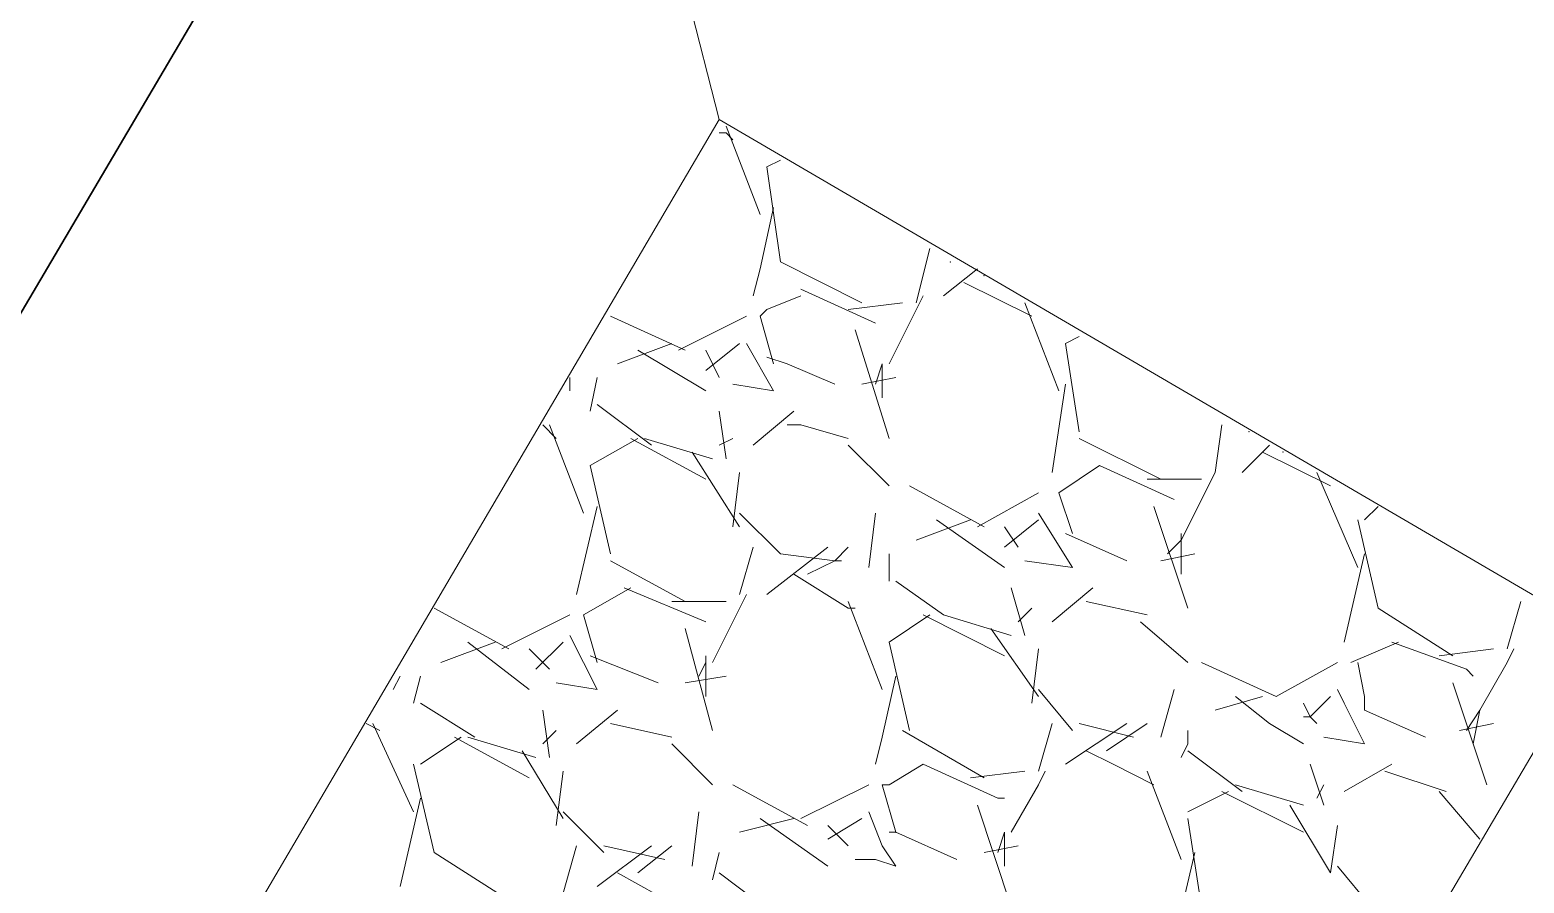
# Model space of a CAD drawing. Header units: metres. Extents: x 535260 to 535657, y 1837171 to 1837447.
# Drawn here: x 535427.805 to 535430.005, y 1837305.015 to 1837306.272 of the extents above; entities that cross this region are included whole.
import ezdxf

# ---------------------------------------------------------------- set-up
doc = ezdxf.new("R2010")
doc.units = ezdxf.units.M
doc.header["$MEASUREMENT"] = 0
doc.layers.add('Level 42', color=1, linetype='Continuous', lineweight=0)
doc.layers.add('Level 5', color=1, linetype='Continuous', lineweight=0)

msp = doc.modelspace()

# ---------------------------------------------------------------- linework, layer by layer
at = {"layer": 'Level 42', "color": 7, "linetype": 'Continuous', "lineweight": 0}
for p, q in [((535424.55, 1837300.35), (535428.56, 1837307.16)), ((535424.55, 1837300.35), (535428.56, 1837307.16)), ((535428.82, 1837306.14), (535428.56, 1837307.16)), ((535428.82, 1837306.14), (535428.56, 1837307.16)), ((535425.58, 1837300.62), (535428.82, 1837306.14)), ((535425.58, 1837300.62), (535428.82, 1837306.14)), ((535430.12, 1837305.38), (535428.82, 1837306.14)), ((535430.12, 1837305.38), (535428.82, 1837306.14)), ((535428.83, 1837306.13), (535428.88, 1837306)), ((535428.83, 1837306.13), (535428.88, 1837306)), ((535428.82, 1837306.12), (535428.83, 1837306.12)), ((535428.82, 1837306.12), (535428.83, 1837306.12)), ((535428.83, 1837306.12), (535428.84, 1837306.11)), ((535428.83, 1837306.12), (535428.84, 1837306.11)), ((535428.91, 1837306.08), (535428.89, 1837306.07)), ((535428.91, 1837306.08), (535428.89, 1837306.07)), ((535428.89, 1837306.07), (535428.91, 1837305.93)), ((535428.89, 1837306.07), (535428.91, 1837305.93)), ((535428.9, 1837306.01), (535428.88, 1837305.92)), ((535428.9, 1837306.01), (535428.88, 1837305.92)), ((535429.11, 1837305.87), (535429.13, 1837305.95)), ((535429.11, 1837305.87), (535429.13, 1837305.95)), ((535428.88, 1837305.92), (535428.87, 1837305.88)), ((535428.88, 1837305.92), (535428.87, 1837305.88)), ((535428.91, 1837305.93), (535429.03, 1837305.87)), ((535428.91, 1837305.93), (535429.03, 1837305.87)), ((535429.15, 1837305.88), (535429.2, 1837305.92)), ((535429.15, 1837305.88), (535429.2, 1837305.92)), ((535428.94, 1837305.89), (535429.05, 1837305.84)), ((535428.94, 1837305.89), (535429.05, 1837305.84)), ((535429.18, 1837305.9), (535429.28, 1837305.85)), ((535429.18, 1837305.9), (535429.28, 1837305.85)), ((535428.89, 1837305.86), (535428.94, 1837305.88)), ((535428.89, 1837305.86), (535428.94, 1837305.88)), ((535429.01, 1837305.86), (535429.09, 1837305.87)), ((535429.01, 1837305.86), (535429.09, 1837305.87)), ((535429.07, 1837305.78), (535429.12, 1837305.88)), ((535429.07, 1837305.78), (535429.12, 1837305.88)), ((535429.27, 1837305.87), (535429.32, 1837305.74)), ((535429.27, 1837305.87), (535429.32, 1837305.74)), ((535428.77, 1837305.8), (535428.66, 1837305.85)), ((535428.77, 1837305.8), (535428.66, 1837305.85)), ((535428.86, 1837305.85), (535428.76, 1837305.8)), ((535428.86, 1837305.85), (535428.76, 1837305.8)), ((535428.88, 1837305.85), (535428.89, 1837305.86)), ((535428.88, 1837305.85), (535428.89, 1837305.86)), ((535428.9, 1837305.78), (535428.88, 1837305.85)), ((535428.9, 1837305.78), (535428.88, 1837305.85)), ((535429.07, 1837305.67), (535429.02, 1837305.83)), ((535429.07, 1837305.67), (535429.02, 1837305.83)), ((535428.75, 1837305.81), (535428.67, 1837305.78)), ((535428.75, 1837305.81), (535428.67, 1837305.78)), ((535428.8, 1837305.74), (535428.7, 1837305.8)), ((535428.8, 1837305.74), (535428.7, 1837305.8)), ((535428.8, 1837305.77), (535428.85, 1837305.81)), ((535428.8, 1837305.77), (535428.85, 1837305.81)), ((535428.82, 1837305.76), (535428.8, 1837305.8)), ((535428.82, 1837305.76), (535428.8, 1837305.8)), ((535428.86, 1837305.81), (535428.9, 1837305.74)), ((535428.86, 1837305.81), (535428.9, 1837305.74)), ((535429.35, 1837305.82), (535429.33, 1837305.81)), ((535429.35, 1837305.82), (535429.33, 1837305.81)), ((535429.33, 1837305.81), (535429.35, 1837305.68)), ((535429.33, 1837305.81), (535429.35, 1837305.68)), ((535428.92, 1837305.78), (535428.89, 1837305.79)), ((535428.92, 1837305.78), (535428.89, 1837305.79)), ((535428.99, 1837305.75), (535428.92, 1837305.78)), ((535428.99, 1837305.75), (535428.92, 1837305.78)), ((535429.06, 1837305.78), (535429.05, 1837305.75)), ((535429.06, 1837305.78), (535429.05, 1837305.75)), ((535429.06, 1837305.78), (535429.06, 1837305.73)), ((535429.06, 1837305.78), (535429.06, 1837305.73)), ((535428.6, 1837305.76), (535428.6, 1837305.74)), ((535428.6, 1837305.76), (535428.6, 1837305.74)), ((535428.64, 1837305.76), (535428.63, 1837305.71)), ((535428.64, 1837305.76), (535428.63, 1837305.71)), ((535429.08, 1837305.76), (535429.03, 1837305.75)), ((535429.08, 1837305.76), (535429.03, 1837305.75)), ((535428.9, 1837305.74), (535428.84, 1837305.75)), ((535428.9, 1837305.74), (535428.84, 1837305.75)), ((535429.33, 1837305.75), (535429.31, 1837305.62)), ((535429.33, 1837305.75), (535429.31, 1837305.62)), ((535428.72, 1837305.66), (535428.64, 1837305.72)), ((535428.72, 1837305.66), (535428.64, 1837305.72)), ((535428.56, 1837305.69), (535428.58, 1837305.67)), ((535428.56, 1837305.69), (535428.58, 1837305.67)), ((535428.57, 1837305.69), (535428.62, 1837305.56)), ((535428.57, 1837305.69), (535428.62, 1837305.56)), ((535428.83, 1837305.64), (535428.82, 1837305.71)), ((535428.83, 1837305.64), (535428.82, 1837305.71)), ((535428.87, 1837305.66), (535428.93, 1837305.71)), ((535428.87, 1837305.66), (535428.93, 1837305.71)), ((535428.92, 1837305.69), (535428.94, 1837305.69)), ((535428.92, 1837305.69), (535428.94, 1837305.69)), ((535428.94, 1837305.69), (535429.01, 1837305.67)), ((535428.94, 1837305.69), (535429.01, 1837305.67)), ((535429.55, 1837305.62), (535429.56, 1837305.69)), ((535429.55, 1837305.62), (535429.56, 1837305.69)), ((535428.7, 1837305.67), (535428.63, 1837305.63)), ((535428.7, 1837305.67), (535428.63, 1837305.63)), ((535428.8, 1837305.61), (535428.69, 1837305.67)), ((535428.8, 1837305.61), (535428.69, 1837305.67)), ((535428.8, 1837305.61), (535428.69, 1837305.67)), ((535428.8, 1837305.61), (535428.69, 1837305.67)), ((535428.81, 1837305.64), (535428.71, 1837305.67)), ((535428.81, 1837305.64), (535428.71, 1837305.67)), ((535428.84, 1837305.67), (535428.82, 1837305.66)), ((535428.84, 1837305.67), (535428.82, 1837305.66)), ((535429.35, 1837305.67), (535429.47, 1837305.61)), ((535429.35, 1837305.67), (535429.47, 1837305.61)), ((535428.85, 1837305.54), (535428.78, 1837305.65)), ((535428.85, 1837305.54), (535428.78, 1837305.65)), ((535429.01, 1837305.66), (535429.07, 1837305.6)), ((535429.01, 1837305.66), (535429.07, 1837305.6)), ((535429.59, 1837305.62), (535429.63, 1837305.66)), ((535429.59, 1837305.62), (535429.63, 1837305.66)), ((535429.62, 1837305.65), (535429.72, 1837305.6)), ((535429.62, 1837305.65), (535429.72, 1837305.6)), ((535428.63, 1837305.63), (535428.66, 1837305.5)), ((535428.63, 1837305.63), (535428.66, 1837305.5)), ((535429.32, 1837305.59), (535429.38, 1837305.63)), ((535429.32, 1837305.59), (535429.38, 1837305.63)), ((535429.38, 1837305.63), (535429.49, 1837305.58)), ((535429.38, 1837305.63), (535429.49, 1837305.58)), ((535428.85, 1837305.62), (535428.84, 1837305.54)), ((535428.85, 1837305.62), (535428.84, 1837305.54)), ((535429.45, 1837305.61), (535429.53, 1837305.61)), ((535429.45, 1837305.61), (535429.53, 1837305.61)), ((535429.5, 1837305.52), (535429.55, 1837305.62)), ((535429.5, 1837305.52), (535429.55, 1837305.62)), ((535429.7, 1837305.62), (535429.76, 1837305.48)), ((535429.7, 1837305.62), (535429.76, 1837305.48)), ((535429.21, 1837305.54), (535429.1, 1837305.6)), ((535429.21, 1837305.54), (535429.1, 1837305.6)), ((535429.29, 1837305.59), (535429.2, 1837305.54)), ((535429.29, 1837305.59), (535429.2, 1837305.54)), ((535429.34, 1837305.53), (535429.32, 1837305.59)), ((535429.34, 1837305.53), (535429.32, 1837305.59)), ((535428.64, 1837305.57), (535428.61, 1837305.44)), ((535428.64, 1837305.57), (535428.61, 1837305.44)), ((535428.85, 1837305.56), (535428.91, 1837305.5)), ((535428.85, 1837305.56), (535428.91, 1837305.5)), ((535429.05, 1837305.56), (535429.04, 1837305.48)), ((535429.05, 1837305.56), (535429.04, 1837305.48)), ((535429.29, 1837305.56), (535429.34, 1837305.48)), ((535429.29, 1837305.56), (535429.34, 1837305.48)), ((535429.51, 1837305.42), (535429.46, 1837305.57)), ((535429.51, 1837305.42), (535429.46, 1837305.57)), ((535429.79, 1837305.57), (535429.77, 1837305.55)), ((535429.79, 1837305.57), (535429.77, 1837305.55)), ((535429.19, 1837305.55), (535429.11, 1837305.52)), ((535429.19, 1837305.55), (535429.11, 1837305.52)), ((535429.24, 1837305.48), (535429.14, 1837305.55)), ((535429.24, 1837305.48), (535429.14, 1837305.55)), ((535429.24, 1837305.51), (535429.29, 1837305.55)), ((535429.24, 1837305.51), (535429.29, 1837305.55)), ((535429.26, 1837305.51), (535429.24, 1837305.54)), ((535429.26, 1837305.51), (535429.24, 1837305.54)), ((535429.76, 1837305.55), (535429.79, 1837305.42)), ((535429.76, 1837305.55), (535429.79, 1837305.42)), ((535429.42, 1837305.49), (535429.33, 1837305.53)), ((535429.42, 1837305.49), (535429.33, 1837305.53)), ((535429.5, 1837305.52), (535429.48, 1837305.5)), ((535429.5, 1837305.52), (535429.48, 1837305.5)), ((535429.5, 1837305.53), (535429.5, 1837305.47)), ((535429.5, 1837305.53), (535429.5, 1837305.47)), ((535428.85, 1837305.44), (535428.87, 1837305.51)), ((535428.85, 1837305.44), (535428.87, 1837305.51)), ((535428.89, 1837305.44), (535428.98, 1837305.51)), ((535428.89, 1837305.44), (535428.98, 1837305.51)), ((535428.91, 1837305.5), (535428.99, 1837305.49)), ((535428.91, 1837305.5), (535428.99, 1837305.49)), ((535428.99, 1837305.49), (535429.01, 1837305.51)), ((535428.99, 1837305.49), (535429.01, 1837305.51)), ((535429.07, 1837305.5), (535429.07, 1837305.46)), ((535429.07, 1837305.5), (535429.07, 1837305.46)), ((535429.52, 1837305.5), (535429.47, 1837305.49)), ((535429.52, 1837305.5), (535429.47, 1837305.49)), ((535429.77, 1837305.5), (535429.74, 1837305.37)), ((535429.77, 1837305.5), (535429.74, 1837305.37)), ((535428.66, 1837305.49), (535428.77, 1837305.43)), ((535428.66, 1837305.49), (535428.77, 1837305.43)), ((535428.93, 1837305.47), (535429.01, 1837305.42)), ((535428.93, 1837305.47), (535429.01, 1837305.42)), ((535428.95, 1837305.47), (535428.99, 1837305.49)), ((535428.95, 1837305.47), (535428.99, 1837305.49)), ((535428.99, 1837305.49), (535429, 1837305.49)), ((535428.99, 1837305.49), (535429, 1837305.49)), ((535429.34, 1837305.48), (535429.27, 1837305.49)), ((535429.34, 1837305.48), (535429.27, 1837305.49)), ((535428.62, 1837305.41), (535428.69, 1837305.45)), ((535428.62, 1837305.41), (535428.69, 1837305.45)), ((535428.68, 1837305.45), (535428.8, 1837305.4)), ((535428.68, 1837305.45), (535428.8, 1837305.4)), ((535429.15, 1837305.41), (535429.08, 1837305.46)), ((535429.15, 1837305.41), (535429.08, 1837305.46)), ((535429.27, 1837305.38), (535429.25, 1837305.45)), ((535429.27, 1837305.38), (535429.25, 1837305.45)), ((535429.31, 1837305.4), (535429.37, 1837305.45)), ((535429.31, 1837305.4), (535429.37, 1837305.45)), ((535428.75, 1837305.43), (535428.83, 1837305.43)), ((535428.75, 1837305.43), (535428.83, 1837305.43)), ((535428.81, 1837305.34), (535428.86, 1837305.44)), ((535428.81, 1837305.34), (535428.86, 1837305.44)), ((535429.01, 1837305.43), (535429.06, 1837305.3)), ((535429.01, 1837305.43), (535429.06, 1837305.3)), ((535429.36, 1837305.43), (535429.45, 1837305.41)), ((535429.36, 1837305.43), (535429.45, 1837305.41)), ((535429.98, 1837305.36), (535430, 1837305.43)), ((535429.98, 1837305.36), (535430, 1837305.43)), ((535428.51, 1837305.36), (535428.4, 1837305.42)), ((535428.51, 1837305.36), (535428.4, 1837305.42)), ((535428.6, 1837305.41), (535428.5, 1837305.36)), ((535428.6, 1837305.41), (535428.5, 1837305.36)), ((535428.64, 1837305.34), (535428.62, 1837305.41)), ((535428.64, 1837305.34), (535428.62, 1837305.41)), ((535429.01, 1837305.42), (535429.02, 1837305.42)), ((535429.01, 1837305.42), (535429.02, 1837305.42)), ((535429.13, 1837305.41), (535429.07, 1837305.37)), ((535429.13, 1837305.41), (535429.07, 1837305.37)), ((535429.24, 1837305.35), (535429.12, 1837305.41)), ((535429.24, 1837305.35), (535429.12, 1837305.41)), ((535429.24, 1837305.35), (535429.12, 1837305.41)), ((535429.24, 1837305.35), (535429.12, 1837305.41)), ((535429.25, 1837305.38), (535429.15, 1837305.41)), ((535429.25, 1837305.38), (535429.15, 1837305.41)), ((535429.28, 1837305.42), (535429.26, 1837305.4)), ((535429.28, 1837305.42), (535429.26, 1837305.4)), ((535429.79, 1837305.42), (535429.9, 1837305.35)), ((535429.79, 1837305.42), (535429.9, 1837305.35)), ((535428.81, 1837305.24), (535428.77, 1837305.39)), ((535428.81, 1837305.24), (535428.77, 1837305.39)), ((535429.29, 1837305.29), (535429.22, 1837305.39)), ((535429.29, 1837305.29), (535429.22, 1837305.39)), ((535429.44, 1837305.4), (535429.51, 1837305.34)), ((535429.44, 1837305.4), (535429.51, 1837305.34)), ((535426.87, 1837299.86), (535430.12, 1837305.38)), ((535426.87, 1837299.86), (535430.12, 1837305.38)), ((535428.49, 1837305.37), (535428.41, 1837305.34)), ((535428.49, 1837305.37), (535428.41, 1837305.34)), ((535428.54, 1837305.3), (535428.45, 1837305.37)), ((535428.54, 1837305.3), (535428.45, 1837305.37)), ((535428.57, 1837305.33), (535428.54, 1837305.36)), ((535428.57, 1837305.33), (535428.54, 1837305.36)), ((535428.55, 1837305.33), (535428.59, 1837305.37)), ((535428.55, 1837305.33), (535428.59, 1837305.37)), ((535428.6, 1837305.38), (535428.64, 1837305.3)), ((535428.6, 1837305.38), (535428.64, 1837305.3)), ((535429.07, 1837305.37), (535429.1, 1837305.24)), ((535429.07, 1837305.37), (535429.1, 1837305.24)), ((535429.29, 1837305.36), (535429.28, 1837305.28)), ((535429.29, 1837305.36), (535429.28, 1837305.28)), ((535429.75, 1837305.34), (535429.82, 1837305.37)), ((535429.75, 1837305.34), (535429.82, 1837305.37)), ((535429.81, 1837305.37), (535429.92, 1837305.33)), ((535429.81, 1837305.37), (535429.92, 1837305.33)), ((535429.88, 1837305.35), (535429.96, 1837305.36)), ((535429.88, 1837305.35), (535429.96, 1837305.36)), ((535429.98, 1837305.34), (535429.99, 1837305.36)), ((535429.98, 1837305.34), (535429.99, 1837305.36)), ((535428.73, 1837305.31), (535428.63, 1837305.35)), ((535428.73, 1837305.31), (535428.63, 1837305.35)), ((535428.8, 1837305.34), (535428.79, 1837305.32)), ((535428.8, 1837305.34), (535428.79, 1837305.32)), ((535428.8, 1837305.35), (535428.8, 1837305.29)), ((535428.8, 1837305.35), (535428.8, 1837305.29)), ((535429.64, 1837305.29), (535429.53, 1837305.34)), ((535429.64, 1837305.29), (535429.53, 1837305.34)), ((535429.73, 1837305.34), (535429.64, 1837305.29)), ((535429.73, 1837305.34), (535429.64, 1837305.29)), ((535429.77, 1837305.29), (535429.76, 1837305.34)), ((535429.77, 1837305.29), (535429.76, 1837305.34)), ((535429.94, 1837305.27), (535429.98, 1837305.34)), ((535429.94, 1837305.27), (535429.98, 1837305.34)), ((535428.35, 1837305.32), (535428.34, 1837305.3)), ((535428.35, 1837305.32), (535428.34, 1837305.3)), ((535428.38, 1837305.32), (535428.37, 1837305.28)), ((535428.38, 1837305.32), (535428.37, 1837305.28)), ((535428.83, 1837305.32), (535428.77, 1837305.31)), ((535428.83, 1837305.32), (535428.77, 1837305.31)), ((535429.08, 1837305.32), (535429.06, 1837305.23)), ((535429.08, 1837305.32), (535429.06, 1837305.23)), ((535429.92, 1837305.33), (535429.93, 1837305.32)), ((535429.92, 1837305.33), (535429.93, 1837305.32)), ((535428.64, 1837305.3), (535428.58, 1837305.31)), ((535428.64, 1837305.3), (535428.58, 1837305.31)), ((535429.29, 1837305.3), (535429.34, 1837305.24)), ((535429.29, 1837305.3), (535429.34, 1837305.24)), ((535429.49, 1837305.3), (535429.47, 1837305.23)), ((535429.49, 1837305.3), (535429.47, 1837305.23)), ((535429.73, 1837305.3), (535429.74, 1837305.28)), ((535429.73, 1837305.3), (535429.74, 1837305.28)), ((535429.95, 1837305.16), (535429.9, 1837305.31)), ((535429.95, 1837305.16), (535429.9, 1837305.31)), ((535428.46, 1837305.23), (535428.38, 1837305.28)), ((535428.46, 1837305.23), (535428.38, 1837305.28)), ((535429.62, 1837305.29), (535429.55, 1837305.27)), ((535429.62, 1837305.29), (535429.55, 1837305.27)), ((535429.63, 1837305.25), (535429.58, 1837305.29)), ((535429.63, 1837305.25), (535429.58, 1837305.29)), ((535429.69, 1837305.26), (535429.68, 1837305.28)), ((535429.69, 1837305.26), (535429.68, 1837305.28)), ((535429.69, 1837305.26), (535429.72, 1837305.29)), ((535429.69, 1837305.26), (535429.72, 1837305.29)), ((535429.74, 1837305.28), (535429.77, 1837305.22)), ((535429.74, 1837305.28), (535429.77, 1837305.22)), ((535429.77, 1837305.27), (535429.77, 1837305.29)), ((535429.77, 1837305.27), (535429.77, 1837305.29)), ((535428.3, 1837305.25), (535428.32, 1837305.24)), ((535428.3, 1837305.25), (535428.32, 1837305.24)), ((535428.31, 1837305.25), (535428.37, 1837305.12)), ((535428.31, 1837305.25), (535428.37, 1837305.12)), ((535428.57, 1837305.2), (535428.56, 1837305.27)), ((535428.57, 1837305.2), (535428.56, 1837305.27)), ((535428.61, 1837305.22), (535428.67, 1837305.27)), ((535428.61, 1837305.22), (535428.67, 1837305.27)), ((535428.66, 1837305.25), (535428.75, 1837305.23)), ((535428.66, 1837305.25), (535428.75, 1837305.23)), ((535429.29, 1837305.18), (535429.31, 1837305.25)), ((535429.29, 1837305.18), (535429.31, 1837305.25)), ((535429.33, 1837305.19), (535429.42, 1837305.25)), ((535429.33, 1837305.19), (535429.42, 1837305.25)), ((535429.35, 1837305.25), (535429.43, 1837305.23)), ((535429.35, 1837305.25), (535429.43, 1837305.23)), ((535429.39, 1837305.21), (535429.45, 1837305.25)), ((535429.39, 1837305.21), (535429.45, 1837305.25)), ((535429.68, 1837305.22), (535429.63, 1837305.25)), ((535429.68, 1837305.22), (535429.63, 1837305.25)), ((535429.68, 1837305.26), (535429.69, 1837305.26)), ((535429.68, 1837305.26), (535429.69, 1837305.26)), ((535429.7, 1837305.25), (535429.69, 1837305.26)), ((535429.7, 1837305.25), (535429.69, 1837305.26)), ((535429.86, 1837305.23), (535429.77, 1837305.27)), ((535429.86, 1837305.23), (535429.77, 1837305.27)), ((535429.96, 1837305.25), (535429.91, 1837305.24)), ((535429.96, 1837305.25), (535429.91, 1837305.24)), ((535429.94, 1837305.27), (535429.92, 1837305.24)), ((535429.94, 1837305.27), (535429.92, 1837305.24)), ((535429.94, 1837305.27), (535429.93, 1837305.22)), ((535429.94, 1837305.27), (535429.93, 1837305.22)), ((535428.44, 1837305.23), (535428.38, 1837305.19)), ((535428.44, 1837305.23), (535428.38, 1837305.19)), ((535428.54, 1837305.17), (535428.43, 1837305.23)), ((535428.54, 1837305.17), (535428.43, 1837305.23)), ((535428.54, 1837305.17), (535428.43, 1837305.23)), ((535428.54, 1837305.17), (535428.43, 1837305.23)), ((535428.55, 1837305.2), (535428.45, 1837305.23)), ((535428.55, 1837305.2), (535428.45, 1837305.23)), ((535428.58, 1837305.24), (535428.56, 1837305.22)), ((535428.58, 1837305.24), (535428.56, 1837305.22)), ((535429.06, 1837305.23), (535429.05, 1837305.19)), ((535429.06, 1837305.23), (535429.05, 1837305.19)), ((535429.09, 1837305.24), (535429.21, 1837305.17)), ((535429.09, 1837305.24), (535429.21, 1837305.17)), ((535429.51, 1837305.24), (535429.51, 1837305.22)), ((535429.51, 1837305.24), (535429.51, 1837305.22)), ((535429.77, 1837305.22), (535429.71, 1837305.23)), ((535429.77, 1837305.22), (535429.71, 1837305.23)), ((535428.59, 1837305.11), (535428.53, 1837305.21)), ((535428.59, 1837305.11), (535428.53, 1837305.21)), ((535428.75, 1837305.22), (535428.81, 1837305.16)), ((535428.75, 1837305.22), (535428.81, 1837305.16)), ((535429.36, 1837305.21), (535429.4, 1837305.19)), ((535429.36, 1837305.21), (535429.4, 1837305.19)), ((535429.51, 1837305.22), (535429.5, 1837305.2)), ((535429.51, 1837305.22), (535429.5, 1837305.2)), ((535429.59, 1837305.15), (535429.51, 1837305.21)), ((535429.59, 1837305.15), (535429.51, 1837305.21)), ((535428.37, 1837305.19), (535428.4, 1837305.06)), ((535428.37, 1837305.19), (535428.4, 1837305.06)), ((535429.07, 1837305.16), (535429.12, 1837305.19)), ((535429.07, 1837305.16), (535429.12, 1837305.19)), ((535429.12, 1837305.19), (535429.23, 1837305.14)), ((535429.12, 1837305.19), (535429.23, 1837305.14)), ((535429.4, 1837305.19), (535429.46, 1837305.16)), ((535429.4, 1837305.19), (535429.46, 1837305.16)), ((535429.71, 1837305.13), (535429.69, 1837305.19)), ((535429.71, 1837305.13), (535429.69, 1837305.19)), ((535429.74, 1837305.15), (535429.81, 1837305.19)), ((535429.74, 1837305.15), (535429.81, 1837305.19)), ((535428.59, 1837305.18), (535428.58, 1837305.1)), ((535428.59, 1837305.18), (535428.58, 1837305.1)), ((535429.19, 1837305.17), (535429.27, 1837305.18)), ((535429.19, 1837305.17), (535429.27, 1837305.18)), ((535429.29, 1837305.16), (535429.3, 1837305.18)), ((535429.29, 1837305.16), (535429.3, 1837305.18)), ((535429.45, 1837305.18), (535429.5, 1837305.05)), ((535429.45, 1837305.18), (535429.5, 1837305.05)), ((535429.8, 1837305.18), (535429.89, 1837305.15)), ((535429.8, 1837305.18), (535429.89, 1837305.15)), ((535428.38, 1837305.14), (535428.35, 1837305.01)), ((535428.38, 1837305.14), (535428.35, 1837305.01)), ((535428.95, 1837305.1), (535428.84, 1837305.16)), ((535428.95, 1837305.1), (535428.84, 1837305.16)), ((535429.04, 1837305.16), (535428.94, 1837305.11)), ((535429.04, 1837305.16), (535428.94, 1837305.11)), ((535429.08, 1837305.09), (535429.06, 1837305.16)), ((535429.06, 1837305.16), (535429.07, 1837305.16)), ((535429.08, 1837305.09), (535429.06, 1837305.16)), ((535429.06, 1837305.16), (535429.07, 1837305.16)), ((535429.23, 1837305.14), (535429.24, 1837305.14)), ((535429.23, 1837305.14), (535429.24, 1837305.14)), ((535429.25, 1837305.09), (535429.29, 1837305.16)), ((535429.25, 1837305.09), (535429.29, 1837305.16)), ((535429.57, 1837305.15), (535429.51, 1837305.12)), ((535429.57, 1837305.15), (535429.51, 1837305.12)), ((535429.68, 1837305.09), (535429.56, 1837305.15)), ((535429.68, 1837305.09), (535429.56, 1837305.15)), ((535429.68, 1837305.09), (535429.56, 1837305.15)), ((535429.68, 1837305.09), (535429.56, 1837305.15)), ((535429.68, 1837305.13), (535429.58, 1837305.16)), ((535429.68, 1837305.13), (535429.58, 1837305.16)), ((535429.71, 1837305.16), (535429.7, 1837305.14)), ((535429.71, 1837305.16), (535429.7, 1837305.14)), ((535429.88, 1837305.15), (535429.94, 1837305.08)), ((535429.88, 1837305.15), (535429.94, 1837305.08)), ((535428.59, 1837305.12), (535428.65, 1837305.06)), ((535428.59, 1837305.12), (535428.65, 1837305.06)), ((535428.79, 1837305.12), (535428.78, 1837305.04)), ((535428.79, 1837305.12), (535428.78, 1837305.04)), ((535429.04, 1837305.12), (535429.06, 1837305.07)), ((535429.04, 1837305.12), (535429.06, 1837305.07)), ((535429.25, 1837304.98), (535429.2, 1837305.13)), ((535429.25, 1837304.98), (535429.2, 1837305.13)), ((535429.72, 1837305.03), (535429.66, 1837305.13)), ((535429.72, 1837305.03), (535429.66, 1837305.13)), ((535428.93, 1837305.11), (535428.85, 1837305.09)), ((535428.93, 1837305.11), (535428.85, 1837305.09)), ((535428.98, 1837305.04), (535428.88, 1837305.11)), ((535428.98, 1837305.04), (535428.88, 1837305.11)), ((535428.98, 1837305.08), (535429.03, 1837305.11)), ((535428.98, 1837305.08), (535429.03, 1837305.11)), ((535429.01, 1837305.07), (535428.98, 1837305.1)), ((535429.01, 1837305.07), (535428.98, 1837305.1)), ((535429.51, 1837305.11), (535429.53, 1837304.98)), ((535429.51, 1837305.11), (535429.53, 1837304.98)), ((535429.73, 1837305.1), (535429.72, 1837305.03)), ((535429.73, 1837305.1), (535429.72, 1837305.03)), ((535429.08, 1837305.09), (535429.07, 1837305.09)), ((535429.08, 1837305.09), (535429.07, 1837305.09)), ((535429.17, 1837305.05), (535429.08, 1837305.09)), ((535429.17, 1837305.05), (535429.08, 1837305.09)), ((535429.24, 1837305.09), (535429.23, 1837305.06)), ((535429.24, 1837305.09), (535429.23, 1837305.06)), ((535429.24, 1837305.09), (535429.24, 1837305.04)), ((535429.24, 1837305.09), (535429.24, 1837305.04)), ((535428.4, 1837305.06), (535428.51, 1837304.99)), ((535428.4, 1837305.06), (535428.51, 1837304.99)), ((535428.59, 1837305), (535428.61, 1837305.07)), ((535428.59, 1837305), (535428.61, 1837305.07)), ((535428.64, 1837305.01), (535428.72, 1837305.07)), ((535428.64, 1837305.01), (535428.72, 1837305.07)), ((535428.65, 1837305.07), (535428.74, 1837305.05)), ((535428.65, 1837305.07), (535428.74, 1837305.05)), ((535428.7, 1837305.03), (535428.75, 1837305.07)), ((535428.7, 1837305.03), (535428.75, 1837305.07)), ((535428.82, 1837305.06), (535428.81, 1837305.02)), ((535428.82, 1837305.06), (535428.81, 1837305.02)), ((535429.06, 1837305.07), (535429.08, 1837305.04)), ((535429.06, 1837305.07), (535429.08, 1837305.04)), ((535429.26, 1837305.07), (535429.21, 1837305.06)), ((535429.26, 1837305.07), (535429.21, 1837305.06)), ((535429.52, 1837305.06), (535429.49, 1837304.93)), ((535429.52, 1837305.06), (535429.49, 1837304.93)), ((535428.67, 1837305.03), (535428.76, 1837304.98)), ((535428.67, 1837305.03), (535428.76, 1837304.98)), ((535428.9, 1837304.97), (535428.82, 1837305.03)), ((535428.9, 1837304.97), (535428.82, 1837305.03)), ((535429.05, 1837305.05), (535429.02, 1837305.05)), ((535429.05, 1837305.05), (535429.02, 1837305.05)), ((535429.08, 1837305.04), (535429.05, 1837305.05)), ((535429.08, 1837305.04), (535429.05, 1837305.05)), ((535429.73, 1837305.04), (535429.78, 1837304.98)), ((535429.73, 1837305.04), (535429.78, 1837304.98))]:
    msp.add_line(p, q, dxfattribs=at)
for p in [(535429.16, 1837305.93), (535429.16, 1837305.93), (535429.21, 1837305.91), (535429.21, 1837305.91), (535429.6, 1837305.68), (535429.6, 1837305.68), (535429.65, 1837305.65), (535429.65, 1837305.65), (535429.08, 1837305.09), (535429.08, 1837305.09)]:
    msp.add_point(p, dxfattribs=at)
at = {"layer": 'Level 5', "color": 7, "linetype": 'Continuous', "lineweight": 30}
msp.add_line((535428.56, 1837307.16), (535424.55, 1837300.35), dxfattribs=at)

doc.saveas('drawing.dxf')
